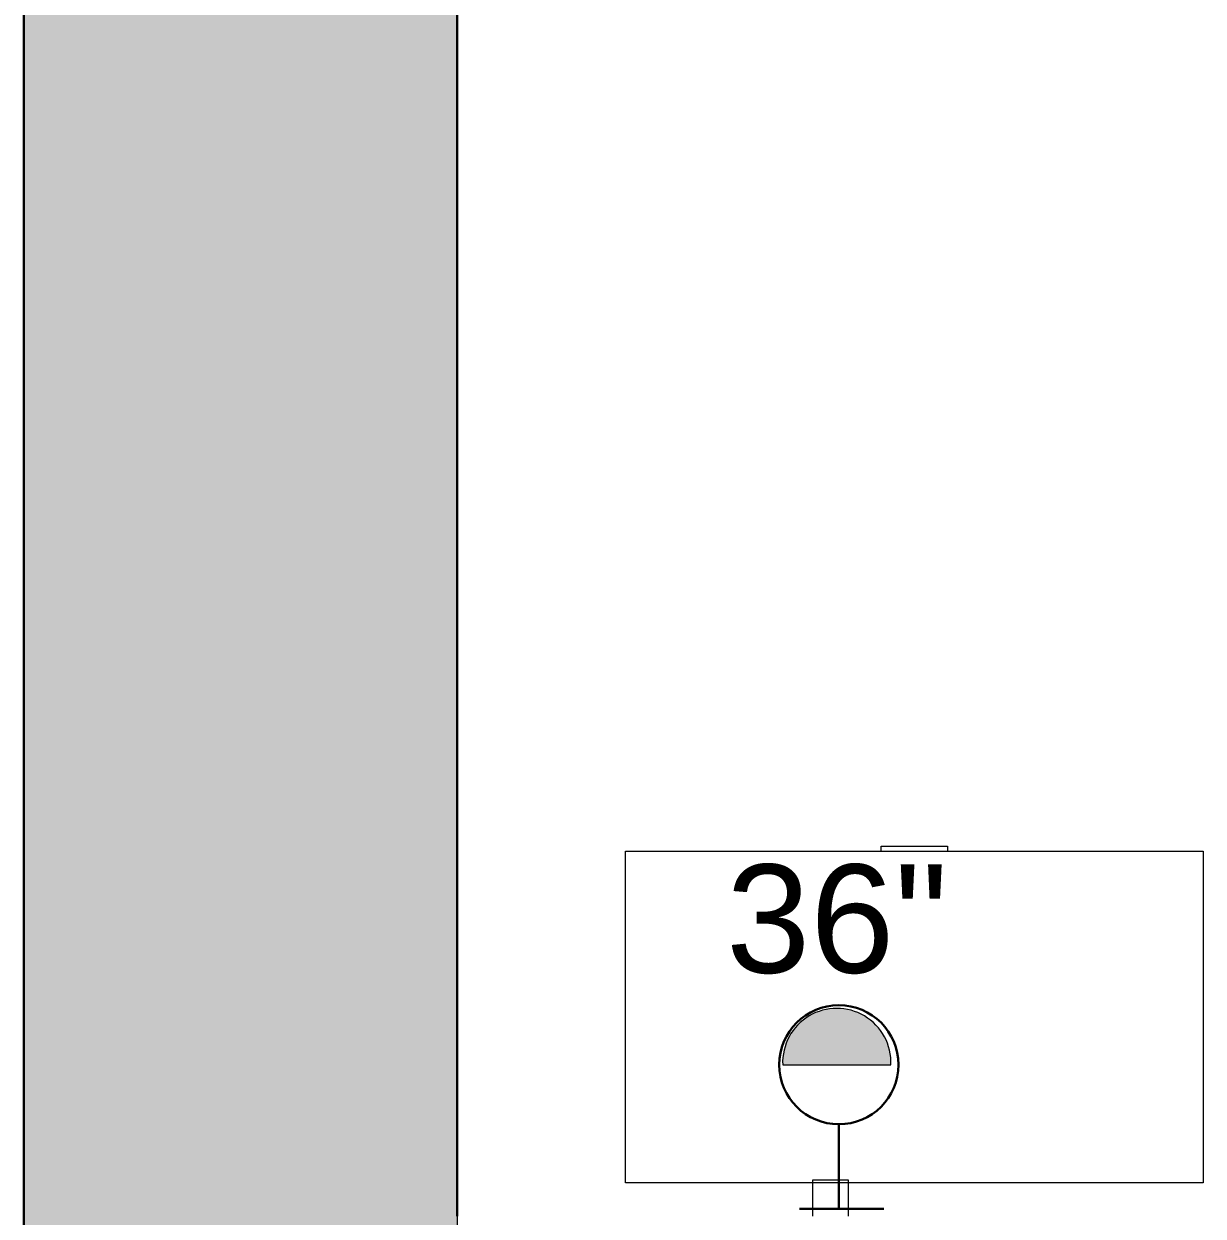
# Model space of a CAD drawing. Header units: inches. Extents: x -1176 to 1507, y -2563 to 978.
# Drawn here: x -1035.06 to -986.06, y -325.98 to -276.44 of the extents above; entities that cross this region are included whole.
import ezdxf

# ---------------------------------------------------------------- set-up
doc = ezdxf.new("R2010")
doc.units = ezdxf.units.IN
doc.header["$MEASUREMENT"] = 0
for name, color, linetype, lineweight in [('A-ANNO-NOTE', 131, 'Continuous', 40), ('A-WALL', 113, 'Continuous', 18), ('A-WALL-PATT', 111, 'Continuous', 18), ('E-ELEC-FIXT', 91, 'Continuous', 9), ('I-FURN', 30, 'Continuous', 9)]:
    doc.layers.add(name, color=color, linetype=linetype, lineweight=lineweight)
doc.styles.add('Swis721 Lt BT', font='swissl.ttf', dxfattribs={"height": 4.5})

# ---------------------------------------------------------------- blocks, each defined once
blk = doc.blocks.new('Bed_Side_Table_5122 - T-4-6544723-2nd Floor Power _ Signal')
at = {"layer": 'I-FURN'}
for p, q in [((-1.378, 10), (1.378, 10)), ((-1.378, 9.787), (-1.378, 10)), ((1.378, 10), (1.378, 9.787)), ((-12, 9.787), (-1.378, 9.787)), ((-12, -3.992), (-12, 9.787)), ((-1.378, 9.787), (1.378, 9.787)), ((1.378, 9.787), (12, 9.787)), ((12, 9.787), (12, -3.992)), ((12, -3.992), (-12, -3.992))]:
    blk.add_line(p, q, dxfattribs=at)
blk = doc.blocks.new('PS - USB Outlet - USB Outlet-8359736-2nd Floor Power _ Signal')
at = {"layer": 'E-ELEC-FIXT'}
for p, q in [((0.75, 1.5), (-0.75, 1.5)), ((-0.75, 1.5), (-0.75, 1.383)), ((0.75, 1.383), (0.75, 1.5)), ((-0.75, 1.383), (-0.75, 0)), ((0.75, 0), (0.75, 1.383))]:
    blk.add_line(p, q, dxfattribs=at)

msp = doc.modelspace()

# ---------------------------------------------------------------- hatches: boundary and pattern name
at = {"layer": 'A-ANNO-NOTE', "lineweight": 9}
for points in [[(-1003.486, -319.136), (-1001.085, -317.357), (-1001.483, -317.357)], [(-1003.486, -319.136), (-1001.483, -317.357), (-1001.641, -317.376)], [(-1003.486, -319.136), (-999.85, -317.864), (-1001.085, -317.357)], [(-1003.486, -319.136), (-1001.641, -317.376), (-1003.339, -318.681)], [(-1003.339, -318.681), (-1001.641, -317.376), (-1002.717, -317.864)], [(-1002.717, -317.864), (-1001.641, -317.376), (-1002.027, -317.474)], [(-1002.717, -317.864), (-1002.027, -317.474), (-1002.389, -317.638)], [(-999.85, -317.864), (-1000.927, -317.376), (-1001.085, -317.357)], [(-999.85, -317.864), (-1000.541, -317.474), (-1000.927, -317.376)], [(-999.85, -317.864), (-1000.178, -317.638), (-1000.541, -317.474)], [(-1003.486, -319.136), (-999.099, -319.058), (-999.85, -317.864)], [(-1003.339, -318.681), (-1002.717, -317.864), (-1002.948, -318.083)], [(-999.169, -318.829), (-999.299, -318.538), (-999.85, -317.864)], [(-999.299, -318.538), (-999.567, -318.143), (-999.85, -317.864)], [(-999.099, -319.058), (-999.169, -318.829), (-999.85, -317.864)], [(-999.567, -318.143), (-999.62, -318.083), (-999.85, -317.864)], [(-999.299, -318.538), (-999.338, -318.469), (-999.516, -318.205)], [(-999.034, -319.611), (-999.099, -319.058), (-1003.486, -319.136)], [(-999.036, -319.69), (-1003.486, -319.136), (-1003.532, -319.69)], [(-999.036, -319.69), (-999.034, -319.611), (-1003.486, -319.136)]]:
    msp.add_hatch(color=256, dxfattribs=at).paths.add_polyline_path(points, flags=0)
at = {"layer": 'A-WALL-PATT'}
h = msp.add_hatch(color=250, dxfattribs=at)
h.paths.add_polyline_path([(-1017.062, -1275.185), (-1017.062, -1210.935), (-1035.062, -1210.935), (-1035.062, -1275.185)], flags=0)
h.paths.add_polyline_path([(-1017.062, -1169.435), (-1017.062, -1003.935), (-1035.062, -1003.935), (-1035.062, -1169.435)], flags=0)
h.paths.add_polyline_path([(-1035.062, -962.435), (-1017.062, -962.435), (-1017.062, -859.935), (-1035.062, -859.935), (-1035.062, -957.935)], flags=0)
h.paths.add_polyline_path([(-1017.951, -818.435), (-1017.062, -818.435), (-1017.062, -715.935), (-1035.062, -715.935), (-1035.062, -818.435)], flags=0)
h.paths.add_polyline_path([(-1017.951, -674.435), (-1017.062, -674.435), (-1017.062, -567.935), (-1035.062, -567.935), (-1035.062, -674.435)], flags=0)
h.paths.add_polyline_path([(-1017.951, -534.435), (-1017.062, -534.435), (-1017.062, -425.685), (-1035.062, -425.685), (-1035.062, -534.435)], flags=0)
h.paths.add_polyline_path([(-1017.951, -388.685), (-1017.062, -388.685), (-1017.062, -275.185), (-1035.062, -275.185), (-1035.062, -388.685)], flags=0)
h.paths.add_polyline_path([(-1017.951, -239.185), (-1017.062, -239.185), (-1017.062, -119.495), (-1035.062, -119.495), (-1035.062, -239.185)], flags=0)
h.paths.add_polyline_path([(-1017.062, -83.495), (-1017.062, 16.255), (-1035.062, 16.255), (-1035.062, -83.495)], flags=0)

# ---------------------------------------------------------------- linework, layer by layer
at = {"layer": 'A-ANNO-NOTE', "lineweight": 9}
msp.add_line((-1003.532, -319.69), (-999.036, -319.69), dxfattribs=at)
at = {"layer": 'A-ANNO-NOTE', "lineweight": 30}
for p, q in [((-1001.2, -325.672), (-1001.2, -322.165)), ((-1002.836, -325.672), (-999.329, -325.672))]:
    msp.add_line(p, q, dxfattribs=at)
msp.add_circle((-1001.197, -319.69), 2.475, dxfattribs=at)
at = {"layer": 'A-ANNO-NOTE', "lineweight": 9}
msp.add_arc((-1001.284, -319.598), 2.25, 357.6427, 182.3573, dxfattribs=at)
at = {"layer": 'A-WALL', "color": 8, "lineweight": 30}
for p, q in [((-1035.062, -388.685), (-1035.062, -275.185)), ((-1017.062, -325.982), (-1017.062, -275.185))]:
    msp.add_line(p, q, dxfattribs=at)
at = {"layer": 'A-WALL'}
msp.add_line((-1017.062, -325.982), (-1017.062, -331.607), dxfattribs=at)

# ---------------------------------------------------------------- block references
at = {"layer": 'E-ELEC-FIXT'}
msp.add_blockref('PS - USB Outlet - USB Outlet-8359736-2nd Floor Power _ Signal', (-1001.545, -325.982), dxfattribs=at)
at = {"layer": 'I-FURN'}
msp.add_blockref('Bed_Side_Table_5122 - T-4-6544723-2nd Floor Power _ Signal', (-998.062, -320.607), dxfattribs=at)

# ---------------------------------------------------------------- texts
at = {"layer": 'A-ANNO-NOTE', "lineweight": 9, "insert": (-1005.883, -311.369), "char_height": 4.5, "width": 10.302, "attachment_point": 1, "style": 'Swis721 Lt BT'}
msp.add_mtext('36"', dxfattribs=at)

doc.saveas('drawing.dxf')
